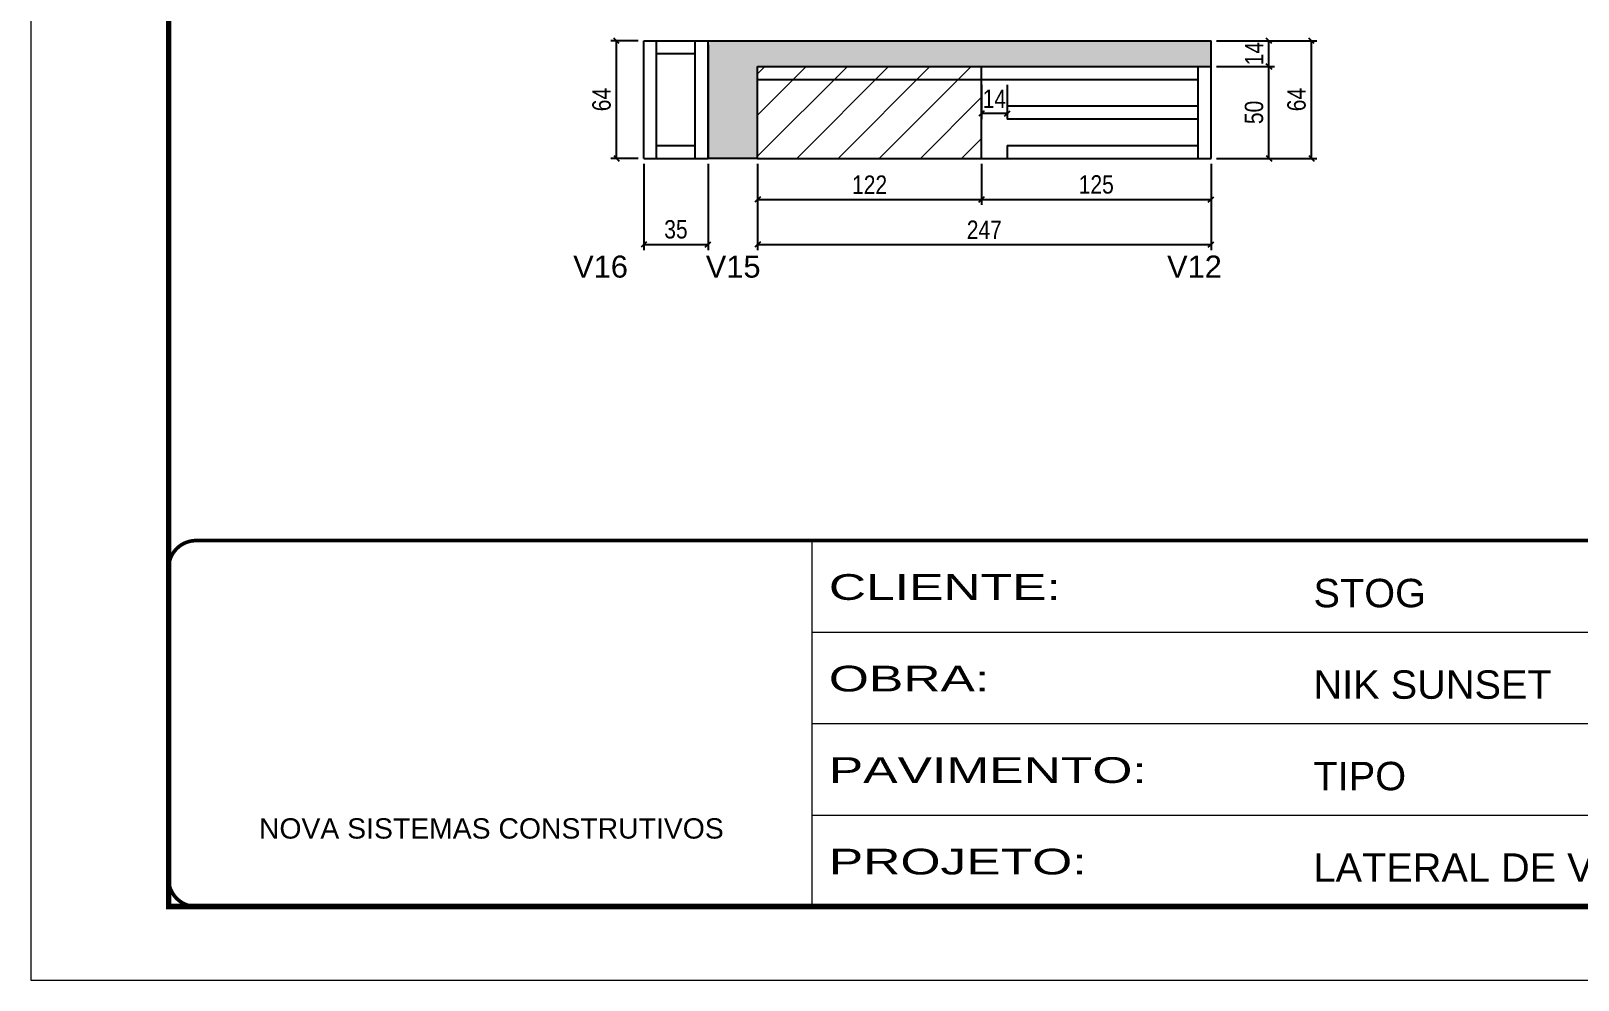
# Model space of a CAD drawing. Extents: x -10448 to -1189, y -11772 to 17235.
# Drawn here: x -10448 to -9605, y 8903 to 9419 of the extents above; entities that cross this region are included whole.
import ezdxf

# ---------------------------------------------------------------- set-up
doc = ezdxf.new("R2010")
doc.units = 0
doc.linetypes.add('CONTINUO', pattern=[0])
doc.linetypes.add('DASHED', pattern=[0.75, 0.5, -0.25])
for name, color, linetype in [('5', 5, 'Continuous'), ('COTA', 241, 'Continuous'), ('Painéis', 200, 'Continuous'), ('SARR_2.2x7', 40, 'Continuous'), ('SARR_3.5x7', 81, 'Continuous')]:
    doc.layers.add(name, color=color, linetype=linetype)
for name, color, linetype, lineweight in [('Folhas', 255, 'Continuous', 9), ('Hachura', 251, 'Continuous', 9), ('SARRAFO DE PRESSAO', 251, 'DASHED', 9)]:
    doc.layers.add(name, color=color, linetype=linetype, lineweight=lineweight)
doc.styles.add('ARIAL', font='arial.ttf')
doc.styles.add('COTA TECNICA', font='techl___.ttf', dxfattribs={"height": 10})
doc.styles.get("Standard").update_dxf_attribs({"font": 'arial.ttf'})
doc.styles.add('Tecnologia', font='')
doc.styles.get('Tecnologia').set_extended_font_data('Forgotten Futurist')
doc.dimstyles.new('PAINEL', dxfattribs={"dimtxt": 10, "dimasz": 3, "dimexe": 3, "dimexo": 3, "dimgap": 3, "dimtad": 1, "dimdec": 1, "dimzin": 12, "dimdsep": 46, "dimtxsty": 'COTA TECNICA', "dimblk1": 'OBLIQUE', "dimblk2": 'OBLIQUE', "dimsah": 1, "dimcen": 0.9, "dimclrd": 4, "dimclre": 4, "dimclrt": 240, "dimadec": 1, "dimazin": 3, "dimtfac": 1, "dimtdec": 1, "dimtmove": 0, "dimatfit": 3, "dimfxl": 1, "dimtolj": 1, "dimtzin": 12, "dimarcsym": 0})

# ---------------------------------------------------------------- blocks, each defined once
blk = doc.blocks.new('9999999999')
at = {"color": 30, "linetype": 'CONTINUO'}
for p, q in [((98564.56, 34230.21), (98564.56, 34429.45)), ((98564.56, 34379.64), (99583.98, 34379.64)), ((98564.56, 34329.83), (99487.98, 34329.83)), ((98564.56, 34280.02), (99487.98, 34280.02))]:
    blk.add_line(p, q, dxfattribs=at)
at = {"color": 30, "linetype": 'CONTINUO', "const_width": 2}
blk.add_lwpolyline([(99583.98, 34230.21), (99583.98, 34414.45, 0.414214), (99568.98, 34429.45), (98228.98, 34429.45, 0.414214), (98213.98, 34414.45), (98213.98, 34245.21, 0.414214), (98228.98, 34230.21), (99583.98, 34230.21)], format="xyb", dxfattribs=at)
at = {"layer": 'Folhas'}
blk.add_lwpolyline([(98138.98, 34190.21), (99623.98, 34190.21), (99623.98, 35240.21), (98138.98, 35240.21)], close=True, dxfattribs=at)
at = {"layer": 'Folhas', "color": 30, "const_width": 3}
blk.add_lwpolyline([(98213.98, 34230.21), (99583.98, 34230.21), (99583.98, 35200.21), (98213.98, 35200.21)], close=True, dxfattribs=at)
at = {"color": 7, "linetype": 'Continuous', "ltscale": 5, "style": 'ARIAL'}
for s, height, p in [('STOG', 15.483, (98837.68, 34393.13)), ('NIK SUNSET', 15.483, (98837.68, 34343.32)), ('TIPO', 15.483, (98837.68, 34293.51)), ('NOVA SISTEMAS CONSTRUTIVOS', 11.0592, (98263.19, 34267.21)), ('LATERAL DE VIGA - ADITIVO', 15.4829, (98837.68, 34243.7))]:
    blk.add_text(s, height=height, dxfattribs=at).set_placement(p)
at = {"layer": 'Folhas', "color": 7, "style": 'Tecnologia', "width": 1.5}
for s, p in [('CLIENTE:', (98573.65, 34397.17)), ('OBRA:', (98573.65, 34347.31)), ('PAVIMENTO:', (98573.65, 34297.5)), ('PROJETO:', (98573.65, 34247.69))]:
    blk.add_text(s, height=14, dxfattribs=at).set_placement(p)
blk = doc.blocks.new('_Oblique')
at = {"color": 0, "linetype": 'ByBlock', "lineweight": -2}
blk.add_line((-0.5, -0.5), (0.5, 0.5), dxfattribs=at)
blk = doc.blocks.new('*D651')
at = {"layer": 'COTA', "color": 4, "linetype": 'ByBlock', "lineweight": -2, "transparency": 16777216}
for p, q in [((-10052.4, 9347.1), (-10052.4, 9324.73)), ((-9930.4, 9347.1), (-9930.4, 9324.73)), ((-10052.4, 9327.73), (-9930.4, 9327.73))]:
    blk.add_line(p, q, dxfattribs=at)
at = {"layer": 'Defpoints', "color": 0, "linetype": 'ByBlock', "transparency": 16777216}
for p in [(-10052.4, 9350.1), (-9930.4, 9350.1), (-9930.4, 9327.73)]:
    blk.add_point(p, dxfattribs=at)
at = {"layer": 'COTA', "color": 4, "linetype": 'ByBlock', "lineweight": -2, "transparency": 16777216, "xscale": 3, "yscale": 3, "zscale": 3, "rotation": 180}
blk.add_blockref('_Oblique', (-10052.4, 9327.73), dxfattribs=at)
at = {"layer": 'COTA', "color": 4, "linetype": 'ByBlock', "lineweight": -2, "transparency": 16777216, "xscale": 3, "yscale": 3, "zscale": 3}
blk.add_blockref('_Oblique', (-9930.4, 9327.73), dxfattribs=at)
at = {"layer": 'COTA', "color": 240, "linetype": 'ByBlock', "transparency": 16777216, "insert": (-9991.4, 9335.78), "char_height": 10, "attachment_point": 5, "style": 'COTA TECNICA'}
blk.add_mtext('\\A1;122', dxfattribs=at)
blk = doc.blocks.new('*D652')
at = {"layer": 'COTA', "color": 4, "linetype": 'ByBlock', "lineweight": -2, "transparency": 16777216}
for p, q in [((-9930.4, 9347.1), (-9930.4, 9324.73)), ((-9805.4, 9347.1), (-9805.4, 9324.73)), ((-9930.4, 9327.73), (-9805.4, 9327.73))]:
    blk.add_line(p, q, dxfattribs=at)
at = {"layer": 'Defpoints', "color": 0, "linetype": 'ByBlock', "transparency": 16777216}
for p in [(-9930.4, 9350.1), (-9805.4, 9350.1), (-9805.4, 9327.73)]:
    blk.add_point(p, dxfattribs=at)
at = {"layer": 'COTA', "color": 4, "linetype": 'ByBlock', "lineweight": -2, "transparency": 16777216, "xscale": 3, "yscale": 3, "zscale": 3, "rotation": 180}
blk.add_blockref('_Oblique', (-9930.4, 9327.73), dxfattribs=at)
at = {"layer": 'COTA', "color": 4, "linetype": 'ByBlock', "lineweight": -2, "transparency": 16777216, "xscale": 3, "yscale": 3, "zscale": 3}
blk.add_blockref('_Oblique', (-9805.4, 9327.73), dxfattribs=at)
at = {"layer": 'COTA', "color": 240, "linetype": 'ByBlock', "transparency": 16777216, "insert": (-9867.9, 9335.84), "char_height": 10, "attachment_point": 5, "style": 'COTA TECNICA'}
blk.add_mtext('\\A1;125', dxfattribs=at)
blk = doc.blocks.new('*D662')
at = {"layer": 'COTA', "color": 4, "linetype": 'ByBlock', "lineweight": -2, "transparency": 16777216}
for p, q in [((-10052.4, 9347.1), (-10052.4, 9300.18)), ((-9805.4, 9347.1), (-9805.4, 9300.18)), ((-10052.4, 9303.18), (-9805.4, 9303.18))]:
    blk.add_line(p, q, dxfattribs=at)
at = {"layer": 'Defpoints', "color": 0, "linetype": 'ByBlock', "transparency": 16777216}
for p in [(-10052.4, 9350.1), (-9805.4, 9350.1), (-9805.4, 9303.18)]:
    blk.add_point(p, dxfattribs=at)
at = {"layer": 'COTA', "color": 4, "linetype": 'ByBlock', "lineweight": -2, "transparency": 16777216, "xscale": 3, "yscale": 3, "zscale": 3, "rotation": 180}
blk.add_blockref('_Oblique', (-10052.4, 9303.18), dxfattribs=at)
at = {"layer": 'COTA', "color": 4, "linetype": 'ByBlock', "lineweight": -2, "transparency": 16777216, "xscale": 3, "yscale": 3, "zscale": 3}
blk.add_blockref('_Oblique', (-9805.4, 9303.18), dxfattribs=at)
at = {"layer": 'COTA', "color": 240, "linetype": 'ByBlock', "transparency": 16777216, "insert": (-9928.9, 9311.25), "char_height": 10, "attachment_point": 5, "style": 'COTA TECNICA'}
blk.add_mtext('\\A1;247', dxfattribs=at)
blk = doc.blocks.new('*D653')
at = {"layer": 'COTA', "color": 4, "linetype": 'ByBlock', "lineweight": -2, "transparency": 16777216}
for p, q in [((-9802.4, 9400.1), (-9770.82, 9400.1)), ((-9773.82, 9350.1), (-9773.82, 9400.1)), ((-9802.4, 9350.1), (-9770.82, 9350.1))]:
    blk.add_line(p, q, dxfattribs=at)
at = {"layer": 'Defpoints', "color": 0, "linetype": 'ByBlock', "transparency": 16777216}
for p in [(-9805.4, 9400.1), (-9773.82, 9400.1), (-9805.4, 9350.1)]:
    blk.add_point(p, dxfattribs=at)
at = {"layer": 'COTA', "color": 4, "linetype": 'ByBlock', "lineweight": -2, "transparency": 16777216, "xscale": 3, "yscale": 3, "zscale": 3}
for p, rotation in [((-9773.82, 9400.1), 90), ((-9773.82, 9350.1), 270)]:
    blk.add_blockref('_Oblique', p, dxfattribs=dict(at, rotation=rotation))
at = {"layer": 'COTA', "color": 240, "linetype": 'ByBlock', "transparency": 16777216, "insert": (-9781.93, 9375.1), "char_height": 10, "attachment_point": 5, "rotation": 90, "style": 'COTA TECNICA'}
blk.add_mtext('\\A1;50', dxfattribs=at)
blk = doc.blocks.new('*D654')
at = {"layer": 'COTA', "color": 4, "linetype": 'ByBlock', "lineweight": -2, "transparency": 16777216}
for p, q in [((-9802.4, 9414.1), (-9770.82, 9414.1)), ((-9773.82, 9400.1), (-9773.82, 9414.1)), ((-9802.4, 9400.1), (-9770.82, 9400.1))]:
    blk.add_line(p, q, dxfattribs=at)
at = {"layer": 'Defpoints', "color": 0, "linetype": 'ByBlock', "transparency": 16777216}
for p in [(-9805.4, 9414.1), (-9773.82, 9414.1), (-9805.4, 9400.1)]:
    blk.add_point(p, dxfattribs=at)
at = {"layer": 'COTA', "color": 4, "linetype": 'ByBlock', "lineweight": -2, "transparency": 16777216, "xscale": 3, "yscale": 3, "zscale": 3}
for p, rotation in [((-9773.82, 9414.1), 90), ((-9773.82, 9400.1), 270)]:
    blk.add_blockref('_Oblique', p, dxfattribs=dict(at, rotation=rotation))
at = {"layer": 'COTA', "color": 240, "linetype": 'ByBlock', "transparency": 16777216, "insert": (-9781.9, 9407.1), "char_height": 10, "attachment_point": 5, "rotation": 90, "style": 'COTA TECNICA'}
blk.add_mtext('\\A1;14', dxfattribs=at)
blk = doc.blocks.new('*D655')
at = {"layer": 'COTA', "color": 4, "linetype": 'ByBlock', "lineweight": -2, "transparency": 16777216}
for p, q in [((-9802.4, 9414.1), (-9747.67, 9414.1)), ((-9750.67, 9350.1), (-9750.67, 9414.1)), ((-9802.4, 9350.1), (-9747.67, 9350.1))]:
    blk.add_line(p, q, dxfattribs=at)
at = {"layer": 'Defpoints', "color": 0, "linetype": 'ByBlock', "transparency": 16777216}
for p in [(-9805.4, 9414.1), (-9750.67, 9414.1), (-9805.4, 9350.1)]:
    blk.add_point(p, dxfattribs=at)
at = {"layer": 'COTA', "color": 4, "linetype": 'ByBlock', "lineweight": -2, "transparency": 16777216, "xscale": 3, "yscale": 3, "zscale": 3}
for p, rotation in [((-9750.67, 9414.1), 90), ((-9750.67, 9350.1), 270)]:
    blk.add_blockref('_Oblique', p, dxfattribs=dict(at, rotation=rotation))
at = {"layer": 'COTA', "color": 240, "linetype": 'ByBlock', "transparency": 16777216, "insert": (-9758.77, 9382.1), "char_height": 10, "attachment_point": 5, "rotation": 90, "style": 'COTA TECNICA'}
blk.add_mtext('\\A1;64', dxfattribs=at)
blk = doc.blocks.new('*D663')
at = {"layer": 'COTA', "color": 4, "linetype": 'ByBlock', "lineweight": -2, "transparency": 16777216}
for p, q in [((-9930.4, 9390.1), (-9930.4, 9371.5)), ((-9916.4, 9390.1), (-9916.4, 9371.5)), ((-9916.4, 9374.5), (-9930.4, 9374.5))]:
    blk.add_line(p, q, dxfattribs=at)
at = {"layer": 'Defpoints', "color": 0, "linetype": 'ByBlock', "transparency": 16777216}
for p in [(-9930.4, 9393.1), (-9916.4, 9393.1), (-9930.4, 9374.5)]:
    blk.add_point(p, dxfattribs=at)
at = {"layer": 'COTA', "color": 4, "linetype": 'ByBlock', "lineweight": -2, "transparency": 16777216, "xscale": 3, "yscale": 3, "zscale": 3, "rotation": 180}
blk.add_blockref('_Oblique', (-9930.4, 9374.5), dxfattribs=at)
at = {"layer": 'COTA', "color": 4, "linetype": 'ByBlock', "lineweight": -2, "transparency": 16777216, "xscale": 3, "yscale": 3, "zscale": 3}
blk.add_blockref('_Oblique', (-9916.4, 9374.5), dxfattribs=at)
at = {"layer": 'COTA', "color": 240, "linetype": 'ByBlock', "transparency": 16777216, "insert": (-9923.4, 9382.57), "char_height": 10, "attachment_point": 5, "style": 'COTA TECNICA'}
blk.add_mtext('\\A1;14', dxfattribs=at)
blk = doc.blocks.new('*D664')
at = {"layer": 'COTA', "color": 4, "linetype": 'ByBlock', "lineweight": -2, "transparency": 16777216}
for p, q in [((-10114.4, 9347.1), (-10114.4, 9300.18)), ((-10079.4, 9347.1), (-10079.4, 9300.18)), ((-10114.4, 9303.18), (-10079.4, 9303.18))]:
    blk.add_line(p, q, dxfattribs=at)
at = {"layer": 'Defpoints', "color": 0, "linetype": 'ByBlock', "transparency": 16777216}
for p in [(-10114.4, 9350.1), (-10079.4, 9350.1), (-10079.4, 9303.18)]:
    blk.add_point(p, dxfattribs=at)
at = {"layer": 'COTA', "color": 4, "linetype": 'ByBlock', "lineweight": -2, "transparency": 16777216, "xscale": 3, "yscale": 3, "zscale": 3, "rotation": 180}
blk.add_blockref('_Oblique', (-10114.4, 9303.18), dxfattribs=at)
at = {"layer": 'COTA', "color": 4, "linetype": 'ByBlock', "lineweight": -2, "transparency": 16777216, "xscale": 3, "yscale": 3, "zscale": 3}
blk.add_blockref('_Oblique', (-10079.4, 9303.18), dxfattribs=at)
at = {"layer": 'COTA', "color": 240, "linetype": 'ByBlock', "transparency": 16777216, "insert": (-10096.9, 9311.4), "char_height": 10, "attachment_point": 5, "style": 'COTA TECNICA'}
blk.add_mtext('\\A1;35', dxfattribs=at)
blk = doc.blocks.new('*D656')
at = {"layer": 'COTA', "color": 4, "linetype": 'ByBlock', "lineweight": -2, "transparency": 16777216}
for p, q in [((-10117.4, 9414.1), (-10132.28, 9414.1)), ((-10129.28, 9350.1), (-10129.28, 9414.1)), ((-10117.4, 9350.1), (-10132.28, 9350.1))]:
    blk.add_line(p, q, dxfattribs=at)
at = {"layer": 'Defpoints', "color": 0, "linetype": 'ByBlock', "transparency": 16777216}
for p in [(-10129.28, 9414.1), (-10114.4, 9414.1), (-10114.4, 9350.1)]:
    blk.add_point(p, dxfattribs=at)
at = {"layer": 'COTA', "color": 4, "linetype": 'ByBlock', "lineweight": -2, "transparency": 16777216, "xscale": 3, "yscale": 3, "zscale": 3}
for p, rotation in [((-10129.28, 9414.1), 90), ((-10129.28, 9350.1), 270)]:
    blk.add_blockref('_Oblique', p, dxfattribs=dict(at, rotation=rotation))
at = {"layer": 'COTA', "color": 240, "linetype": 'ByBlock', "transparency": 16777216, "insert": (-10137.38, 9382.1), "char_height": 10, "attachment_point": 5, "rotation": 90, "style": 'COTA TECNICA'}
blk.add_mtext('\\A1;64', dxfattribs=at)

msp = doc.modelspace()

# ---------------------------------------------------------------- hatches: boundary and pattern name
at = {"layer": 'COTA', "linetype": 'ByBlock'}
h = msp.add_hatch(dxfattribs=at)
h.set_pattern_fill('AR-CONC', color=256, scale=0.03)
h.set_pattern_definition([(50, (-139264.603, -17118.1725), (5.46554007, -0.47817257), [0.5715, -6.2865]), (355, (-139264.603, -17118.1725), (-1.05730264, 5.73170536), [0.4572, -5.02921753]), (100.4514447, (-139264.1473, -17118.2124), (4.40823741, 5.25353256), [0.48570026, -5.34270734]), (46.1842, (-139264.603, -17116.6485), (8.13237123, -1.26126984), [0.85725, -9.42975]), (96.6355576, (-139263.925, -17116.754), (7.122124, 7.42278374), [0.7285507, -8.01406824]), (351.184151, (-139264.603, -17116.6485), (7.122124, 7.42278374), [0.685799, -7.54379196]), (21, (-139263.841, -17117.0295), (4.54843174, -3.06795595), [0.5715, -6.2865]), (326, (-139263.841, -17117.0295), (1.85406085, 5.52563898), [0.4572, -5.0292]), (71.451445, (-139263.462, -17117.285), (6.40249258, 2.45768307), [0.48570026, -5.34269813]), (37.5, (-139264.6028, -17118.1725), (0.092658098, 2.536651166), [0, -4.96824, 0, -5.1054, 0, -5.04825]), (7.5, (-139264.6028, -17118.1725), (2.004589875, 3.005417245), [0, -2.91084, 0, -4.85394, 0, -1.92405]), (327.5, (-139266.302, -17118.1725), (4.067717855, -0.17186232), [0, -1.905, 0, -5.9436, 0, -7.8867]), (317.5, (-139267.064, -17118.1725), (4.44387544, 0.76279473), [0, -2.4765, 0, -3.94716, 0, -5.6007])])
h.paths.add_polyline_path([(-10079.4, 9350.1), (-10052.4, 9350.1), (-10052.4, 9400.1), (-9805.4, 9400.1), (-9805.4, 9414.1), (-10079.4, 9414.1)])
at = {"layer": 'Hachura', "linetype": 'ByBlock'}
h = msp.add_hatch(dxfattribs=at)
h.set_pattern_fill('ANSI31', color=256, scale=5)
h.set_pattern_definition([(45, (-144637.478, -16280.915), (-11.2253202, 11.2253202), [])])
h.paths.add_polyline_path([(-9930.4, 9350.1), (-9930.4, 9400.1), (-10052.4, 9400.1), (-10052.4, 9350.1)])

# ---------------------------------------------------------------- linework, layer by layer
at = {"layer": 'COTA', "linetype": 'ByBlock'}
for p, q in [((-10079.4, 9414.1), (-9805.4, 9414.1)), ((-9805.4, 9400.1), (-9805.4, 9414.1)), ((-10052.4, 9350.1), (-10079.4, 9350.1))]:
    msp.add_line(p, q, dxfattribs=at)
at = {"layer": 'Painéis', "linetype": 'ByBlock'}
for p, q in [((-10114.4, 9414.1), (-10079.4, 9414.1)), ((-10114.4, 9350.1), (-10114.4, 9414.1)), ((-10079.4, 9350.1), (-10079.4, 9414.1)), ((-10079.4, 9350.1), (-10079.4, 9414.1)), ((-10052.4, 9400.1), (-9805.4, 9400.1)), ((-10052.4, 9350.1), (-10052.4, 9400.1)), ((-9930.4, 9350.1), (-9930.4, 9400.1)), ((-9805.4, 9350.1), (-9805.4, 9400.1)), ((-10114.4, 9350.1), (-10079.4, 9350.1)), ((-10052.4, 9350.1), (-9805.4, 9350.1))]:
    msp.add_line(p, q, dxfattribs=at)
at = {"layer": 'SARR_2.2x7', "linetype": 'Continuous'}
for p, q in [((-10107.4, 9350.1), (-10107.4, 9414.1)), ((-10107.4, 9407.1), (-10086.4, 9407.1)), ((-10086.4, 9350.1), (-10086.4, 9414.1)), ((-9812.4, 9350.1), (-9812.4, 9400.1)), ((-10052.4, 9393.1), (-9930.4, 9393.1)), ((-9930.4, 9393.1), (-9812.4, 9393.1)), ((-9916.4, 9378.6), (-9812.4, 9378.6)), ((-9916.4, 9378.6), (-9916.4, 9371.6)), ((-9916.4, 9371.6), (-9812.4, 9371.6)), ((-10107.4, 9357.1), (-10086.4, 9357.1)), ((-9916.4, 9357.1), (-9812.4, 9357.1)), ((-9916.4, 9357.1), (-9916.4, 9350.1))]:
    msp.add_line(p, q, dxfattribs=at)
at = {"layer": 'SARR_3.5x7'}
msp.add_line((-10079.4, 9411.9), (-10079.4, 9350.1), dxfattribs=at)

# ---------------------------------------------------------------- block references
at = {"layer": 'SARRAFO DE PRESSAO', "color": 6, "linetype": 'ByBlock'}
msp.add_blockref('9999999999', (-108587.26, -25287.43), dxfattribs=at)

# ---------------------------------------------------------------- texts
at = {"layer": '5', "linetype": 'Continuous'}
for s, p in [('V16', (-10152.87, 9285.17)), ('V15', (-10080.63, 9285.17)), ('V12', (-9829.33, 9285.17))]:
    msp.add_text(s, height=12, rotation=0.00004, dxfattribs=at).set_placement(p)

# ---------------------------------------------------------------- dimensions: what is measured, and where the dimension line sits
at = {"layer": 'COTA', "linetype": 'ByBlock'}
for base, p1, p2, picture, middle in [((-10129.28, 9414.1), (-10114.4, 9350.1), (-10114.4, 9414.1), '*D656', (-10137.38, 9382.1)), ((-9750.67, 9414.1), (-9805.4, 9350.1), (-9805.4, 9414.1), '*D655', (-9758.77, 9382.1)), ((-9773.82, 9400.1), (-9805.4, 9350.1), (-9805.4, 9400.1), '*D653', (-9781.93, 9375.1))]:
    dim = msp.add_linear_dim(base=base, p1=p1, p2=p2, angle=90, dimstyle='PAINEL', dxfattribs=at)
    dim.commit()
    dim.dimension.update_dxf_attribs({"geometry": picture, "text_midpoint": middle})
dim = msp.add_linear_dim(base=(-9773.82, 9414.1), p1=(-9805.4, 9400.1), p2=(-9805.4, 9414.1), angle=90, dimstyle='PAINEL', dxfattribs=at)
dim.commit()
dim.dimension.update_dxf_attribs({"geometry": '*D654', "text_midpoint": (-9773.82, 9407.1), "dimtype": 160})
dim = msp.add_linear_dim(base=(-9930.4, 9374.5), p1=(-9916.4, 9393.1), p2=(-9930.4, 9393.1), dimstyle='PAINEL', dxfattribs=at)
dim.commit()
dim.dimension.update_dxf_attribs({"geometry": '*D663', "text_midpoint": (-9923.4, 9374.5), "dimtype": 160})
for base, p1, p2, picture, middle in [((-10079.4, 9303.18), (-10114.4, 9350.1), (-10079.4, 9350.1), '*D664', (-10096.9, 9311.4)), ((-9930.4, 9327.73), (-10052.4, 9350.1), (-9930.4, 9350.1), '*D651', (-9991.4, 9335.78)), ((-9805.4, 9303.18), (-10052.4, 9350.1), (-9805.4, 9350.1), '*D662', (-9928.9, 9311.25)), ((-9805.4, 9327.73), (-9930.4, 9350.1), (-9805.4, 9350.1), '*D652', (-9867.9, 9335.84))]:
    dim = msp.add_linear_dim(base=base, p1=p1, p2=p2, dimstyle='PAINEL', dxfattribs=at)
    dim.commit()
    dim.dimension.update_dxf_attribs({"geometry": picture, "text_midpoint": middle})

doc.saveas('drawing.dxf')
